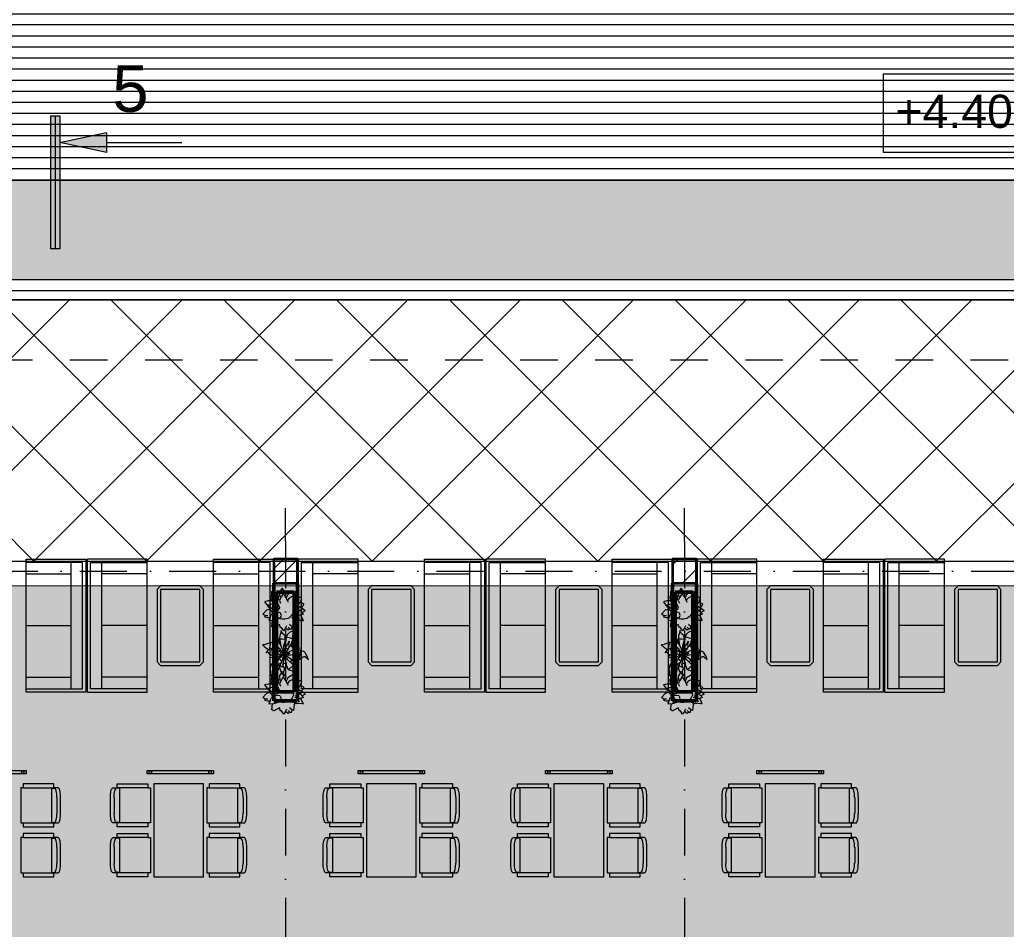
# Model space of a CAD drawing. Header units: millimetres. Extents: x -34838 to 729576, y -214038 to 121482.
# Drawn here: x 8000 to 22840, y 6611 to 20296 of the extents above; entities that cross this region are included whole.
import ezdxf
from ezdxf.enums import TextEntityAlignment as Align

# ---------------------------------------------------------------- set-up
doc = ezdxf.new("R2010")
doc.units = ezdxf.units.MM
doc.header["$MEASUREMENT"] = 0
doc.linetypes.add('Штриховая', pattern=[1128.888893, 564.444447, -564.444447])
doc.linetypes.add('Штрихпунктирная', pattern=[1340.555525, 705.555534, -352.777767, 0, -282.222223])
for name, color, linetype, lineweight in [('0_Ном._пера__1', 7, 'Continuous', 13), ('0_Ном._пера__150', 7, 'Continuous', 50), ('_ ГП _СПОРУДИ.3Д_Ном._пера__1', 7, 'Continuous', 13), ('А _ _ НЕ ДЛЯ ДРУКУ (ДОПОМІЖНІ).ADD_Ном._пера__1', 7, 'Continuous', 13), ('А _ _ НЕ ДЛЯ ДРУКУ (ДОПОМІЖНІ).ADD_Ном._пера__20', 7, 'Continuous', 13), ('А _ ОСІ КООРДИНАЦІЙНІ.3D_Ном._пера__105', 7, 'Continuous', 13), ('А _ ОСІ КООРДИНАЦІЙНІ.3D_Ном._пера__25', 7, 'Continuous', 0), ('АБ _ 1 _ КОЛОНИ _ КБ.3D_Ном._пера__28', 7, 'Continuous', 35), ('АП _ 0 _ МЕБЛІ .3D_Ном._пера__1', 7, 'Continuous', 13), ('АП _ 0 _ МЕБЛІ .3D_Ном._пера__19', 255, 'Continuous', 13), ('АП _ ТЕП _ ЗОНИ ПРИМІЩЕНЬ .3D_Ном._пера__122', 255, 'Continuous', 0), ('Паспорта Зон ARCHICAD_Ном._пера__5', 7, 'Continuous', 0)]:
    doc.layers.add(name, color=color, linetype=linetype, lineweight=lineweight)
for name, color, linetype, lineweight, true_color in [('0_Ном._пера__54', 7, 'Continuous', 15, 0x5f5f5f), ('_ ГП _СПОРУДИ.3Д_Ном._пера__253', 7, 'Continuous', 13, 0xdadada), ('__ ГП _СПОРУДИ.2Д_Ном._пера__114', 7, 'Continuous', 13, 0xb9b9b9), ('__ ГП _СПОРУДИ.2Д_Ном._пера__231', 7, 'Continuous', 13, 0xcfdbc1), ('__ ГП _СПОРУДИ.2Д_Ном._пера__255', 7, 'Continuous', 0, 0xaaaaaa), ('АП _ 0 _ ОБЛАДНАННЯ (НИЖНЄ).3D_Ном._пера__4', 7, 'Continuous', 15, 0x969696)]:
    doc.layers.add(name, color=color, linetype=linetype, lineweight=lineweight, true_color=true_color)
for name, color, linetype in [('_ ГП _СПОРУДИ.3Д', 7, 'Continuous'), ('__ ГП _СПОРУДИ.2Д', 7, 'Continuous'), ('А _ _ НЕ ДЛЯ ДРУКУ (ДОПОМІЖНІ).ADD', 7, 'Continuous'), ('А _ ОСІ КООРДИНАЦІЙНІ.3D', 7, 'Continuous'), ('АБ _ 1 _ КОЛОНИ _ КБ.3D', 7, 'Continuous'), ('АП _ 0 _ МЕБЛІ .3D', 7, 'Continuous'), ('АП _ 0 _ ОБЛАДНАННЯ (НИЖНЄ).3D', 7, 'Continuous'), ('АП _ ТЕП _ ЗОНИ ПРИМІЩЕНЬ .3D', 7, 'Continuous')]:
    doc.layers.add(name, color=color, linetype=linetype)
doc.styles.add('СГЕНЕРИР_СТИЛЬ_1', font='Arial.ttf')
pattern_1 = [(45, (0, 0), (-318.198, 318.198), []), (45, (-106.07, 106.07), (-318.198, 318.198), [])]

# ---------------------------------------------------------------- blocks, each defined once
blk = doc.blocks.new('3D-сетка_1_4', base_point=(41517, 17880))
at = {"layer": '__ ГП _СПОРУДИ.2Д_Ном._пера__231', "linetype": 'Continuous', "lineweight": 0, "true_color": 0x7c8373}
blk.add_hatch(color=8, dxfattribs=at).paths.add_polyline_path([(41517, 17880), (-4575, 17880), (-4575, 16380), (41517, 16380)])
at = {"layer": '__ ГП _СПОРУДИ.2Д_Ном._пера__255', "color": 253, "linetype": 'Continuous', "lineweight": 0, "true_color": 0xaaaaaa, "flags": 128}
blk.add_lwpolyline([(41517, 17880), (41517, 16380), (-4575, 16380), (-4575, 17880)], close=True, dxfattribs=at)
blk = doc.blocks.new('Відпочинкова зона_01_2_4', base_point=(37474, 8845))
at = {"layer": 'АП _ ТЕП _ ЗОНИ ПРИМІЩЕНЬ .3D', "linetype": 'Continuous', "lineweight": 0, "true_color": 0xffffff}
h = blk.add_hatch(dxfattribs=at)
h.set_pattern_fill('П___ЦЕГЛА_ЛОЖКОВАЯ_ПЕРЕВ_D7', style=0, pattern_type=2)
h.set_pattern_definition([(0, (0, 0), (0, 68), []), (90, (0, 0), (-204, 0), [68, -68]), (90, (102, 68), (-204, 0), [68, -68])])
h.paths.add_polyline_path([(348, -1992), (71820, -1992), (71820, 11778), (50303, 11778), (50300, 11778), (40181, 11774), (36400, 11778), (31802, 11774), (348, 11778)])
h.paths.add_polyline_path([(39319, 8818), (50570, 8818), (50570, 3578), (39319, 3578)], flags=0)
at = {"layer": 'Паспорта Зон ARCHICAD_Ном._пера__5', "color": 7, "lineweight": 0, "style": 'СГЕНЕРИР_СТИЛЬ_1'}
for tag, p in [('ROOM_NUMBER', (37474, 9145)), ('ROOM_AREA', (37474, 8549))]:
    blk.add_attdef(tag, text='', height=400, dxfattribs=at).set_placement(p, align=Align.MIDDLE_CENTER)
blk = doc.blocks.new('*X18')
at = {"layer": '__ ГП _СПОРУДИ.2Д_Ном._пера__114', "color": 9, "linetype": 'Continuous', "lineweight": 13, "true_color": 0xb9b9b9}
for p, q in [((8706, 20217), (7706, 20217)), ((8706, 20217), (7706, 20217)), ((9706, 20217), (8706, 20217)), ((9706, 20217), (8706, 20217)), ((10706, 20217), (9706, 20217)), ((10706, 20217), (9706, 20217)), ((11706, 20217), (10706, 20217)), ((11706, 20217), (10706, 20217)), ((12706, 20217), (11706, 20217)), ((12706, 20217), (11706, 20217)), ((13706, 20217), (12706, 20217)), ((13706, 20217), (12706, 20217)), ((14706, 20217), (13706, 20217)), ((14706, 20217), (13706, 20217)), ((15706, 20217), (14706, 20217)), ((15706, 20217), (14706, 20217)), ((16706, 20217), (15706, 20217)), ((16706, 20217), (15706, 20217)), ((17706, 20217), (16706, 20217)), ((17706, 20217), (16706, 20217)), ((18706, 20217), (17706, 20217)), ((18706, 20217), (17706, 20217)), ((19706, 20217), (18706, 20217)), ((19706, 20217), (18706, 20217)), ((20706, 20217), (19706, 20217)), ((20706, 20217), (19706, 20217)), ((21706, 20217), (20706, 20217)), ((21706, 20217), (20706, 20217)), ((22706, 20217), (21706, 20217)), ((22706, 20217), (21706, 20217)), ((23706, 20217), (22706, 20217)), ((23706, 20217), (22706, 20217)), ((8706, 20050), (7706, 20050)), ((9706, 20050), (8706, 20050)), ((10706, 20050), (9706, 20050)), ((11706, 20050), (10706, 20050)), ((12706, 20050), (11706, 20050)), ((13706, 20050), (12706, 20050)), ((14706, 20050), (13706, 20050)), ((15706, 20050), (14706, 20050)), ((16706, 20050), (15706, 20050)), ((17706, 20050), (16706, 20050)), ((18706, 20050), (17706, 20050)), ((19706, 20050), (18706, 20050)), ((20706, 20050), (19706, 20050)), ((21706, 20050), (20706, 20050)), ((22706, 20050), (21706, 20050)), ((23706, 20050), (22706, 20050)), ((8706, 19883), (7706, 19883)), ((9706, 19883), (8706, 19883)), ((10706, 19883), (9706, 19883)), ((11706, 19883), (10706, 19883)), ((12706, 19883), (11706, 19883)), ((13706, 19883), (12706, 19883)), ((14706, 19883), (13706, 19883)), ((15706, 19883), (14706, 19883)), ((16706, 19883), (15706, 19883)), ((17706, 19883), (16706, 19883)), ((18706, 19883), (17706, 19883)), ((19706, 19883), (18706, 19883)), ((20706, 19883), (19706, 19883)), ((21706, 19883), (20706, 19883)), ((22706, 19883), (21706, 19883)), ((23706, 19883), (22706, 19883)), ((8706, 19717), (7706, 19717)), ((9706, 19717), (8706, 19717)), ((10706, 19717), (9706, 19717)), ((11706, 19717), (10706, 19717)), ((12706, 19717), (11706, 19717)), ((13706, 19717), (12706, 19717)), ((14706, 19717), (13706, 19717)), ((15706, 19717), (14706, 19717)), ((16706, 19717), (15706, 19717)), ((17706, 19717), (16706, 19717)), ((18706, 19717), (17706, 19717)), ((19706, 19717), (18706, 19717)), ((20706, 19717), (19706, 19717)), ((21706, 19717), (20706, 19717)), ((22706, 19717), (21706, 19717)), ((23706, 19717), (22706, 19717)), ((8706, 19550), (7706, 19550)), ((9706, 19550), (8706, 19550)), ((10706, 19550), (9706, 19550)), ((11706, 19550), (10706, 19550)), ((12706, 19550), (11706, 19550)), ((13706, 19550), (12706, 19550)), ((14706, 19550), (13706, 19550)), ((15706, 19550), (14706, 19550)), ((16706, 19550), (15706, 19550)), ((17706, 19550), (16706, 19550)), ((18706, 19550), (17706, 19550)), ((19706, 19550), (18706, 19550)), ((20706, 19550), (19706, 19550)), ((21706, 19550), (20706, 19550)), ((22706, 19550), (21706, 19550)), ((23706, 19550), (22706, 19550)), ((8706, 19383), (7706, 19383)), ((8706, 19383), (7706, 19383)), ((9706, 19383), (8706, 19383)), ((9706, 19383), (8706, 19383)), ((10706, 19383), (9706, 19383)), ((10706, 19383), (9706, 19383)), ((11706, 19383), (10706, 19383)), ((11706, 19383), (10706, 19383)), ((12706, 19383), (11706, 19383)), ((12706, 19383), (11706, 19383)), ((13706, 19383), (12706, 19383)), ((13706, 19383), (12706, 19383)), ((14706, 19383), (13706, 19383)), ((14706, 19383), (13706, 19383)), ((15706, 19383), (14706, 19383)), ((15706, 19383), (14706, 19383)), ((16706, 19383), (15706, 19383)), ((16706, 19383), (15706, 19383)), ((17706, 19383), (16706, 19383)), ((17706, 19383), (16706, 19383)), ((18706, 19383), (17706, 19383)), ((18706, 19383), (17706, 19383)), ((19706, 19383), (18706, 19383)), ((19706, 19383), (18706, 19383)), ((20706, 19383), (19706, 19383)), ((20706, 19383), (19706, 19383)), ((21706, 19383), (20706, 19383)), ((21706, 19383), (20706, 19383)), ((22706, 19383), (21706, 19383)), ((22706, 19383), (21706, 19383)), ((23706, 19383), (22706, 19383)), ((23706, 19383), (22706, 19383)), ((8706, 19217), (7706, 19217)), ((9706, 19217), (8706, 19217)), ((10706, 19217), (9706, 19217)), ((11706, 19217), (10706, 19217)), ((12706, 19217), (11706, 19217)), ((13706, 19217), (12706, 19217)), ((14706, 19217), (13706, 19217)), ((15706, 19217), (14706, 19217)), ((16706, 19217), (15706, 19217)), ((17706, 19217), (16706, 19217)), ((18706, 19217), (17706, 19217)), ((19706, 19217), (18706, 19217)), ((20706, 19217), (19706, 19217)), ((21706, 19217), (20706, 19217)), ((22706, 19217), (21706, 19217)), ((23706, 19217), (22706, 19217)), ((8706, 19050), (7706, 19050)), ((9706, 19050), (8706, 19050)), ((10706, 19050), (9706, 19050)), ((11706, 19050), (10706, 19050)), ((12706, 19050), (11706, 19050)), ((13706, 19050), (12706, 19050)), ((14706, 19050), (13706, 19050)), ((15706, 19050), (14706, 19050)), ((16706, 19050), (15706, 19050)), ((17706, 19050), (16706, 19050)), ((18706, 19050), (17706, 19050)), ((19706, 19050), (18706, 19050)), ((20706, 19050), (19706, 19050)), ((21706, 19050), (20706, 19050)), ((22706, 19050), (21706, 19050)), ((23706, 19050), (22706, 19050)), ((8706, 18883), (7706, 18883)), ((9706, 18883), (8706, 18883)), ((10706, 18883), (9706, 18883)), ((11706, 18883), (10706, 18883)), ((12706, 18883), (11706, 18883)), ((13706, 18883), (12706, 18883)), ((14706, 18883), (13706, 18883)), ((15706, 18883), (14706, 18883)), ((16706, 18883), (15706, 18883)), ((17706, 18883), (16706, 18883)), ((18706, 18883), (17706, 18883)), ((19706, 18883), (18706, 18883)), ((20706, 18883), (19706, 18883)), ((21706, 18883), (20706, 18883)), ((22706, 18883), (21706, 18883)), ((23706, 18883), (22706, 18883)), ((8706, 18717), (7706, 18717)), ((9706, 18717), (8706, 18717)), ((10706, 18717), (9706, 18717)), ((11706, 18717), (10706, 18717)), ((12706, 18717), (11706, 18717)), ((13706, 18717), (12706, 18717)), ((14706, 18717), (13706, 18717)), ((15706, 18717), (14706, 18717)), ((16706, 18717), (15706, 18717)), ((17706, 18717), (16706, 18717)), ((18706, 18717), (17706, 18717)), ((19706, 18717), (18706, 18717)), ((20706, 18717), (19706, 18717)), ((21706, 18717), (20706, 18717)), ((22706, 18717), (21706, 18717)), ((23706, 18717), (22706, 18717)), ((8706, 18550), (7706, 18550)), ((8706, 18550), (7706, 18550)), ((9706, 18550), (8706, 18550)), ((9706, 18550), (8706, 18550)), ((10706, 18550), (9706, 18550)), ((10706, 18550), (9706, 18550)), ((11706, 18550), (10706, 18550)), ((11706, 18550), (10706, 18550)), ((12706, 18550), (11706, 18550)), ((12706, 18550), (11706, 18550)), ((13706, 18550), (12706, 18550)), ((13706, 18550), (12706, 18550)), ((14706, 18550), (13706, 18550)), ((14706, 18550), (13706, 18550)), ((15706, 18550), (14706, 18550)), ((15706, 18550), (14706, 18550)), ((16706, 18550), (15706, 18550)), ((16706, 18550), (15706, 18550)), ((17706, 18550), (16706, 18550)), ((17706, 18550), (16706, 18550)), ((18706, 18550), (17706, 18550)), ((18706, 18550), (17706, 18550)), ((19706, 18550), (18706, 18550)), ((19706, 18550), (18706, 18550)), ((20706, 18550), (19706, 18550)), ((20706, 18550), (19706, 18550)), ((21706, 18550), (20706, 18550)), ((21706, 18550), (20706, 18550)), ((22706, 18550), (21706, 18550)), ((22706, 18550), (21706, 18550)), ((23706, 18550), (22706, 18550)), ((23706, 18550), (22706, 18550)), ((8706, 18383), (7706, 18383)), ((9706, 18383), (8706, 18383)), ((10706, 18383), (9706, 18383)), ((11706, 18383), (10706, 18383)), ((12706, 18383), (11706, 18383)), ((13706, 18383), (12706, 18383)), ((14706, 18383), (13706, 18383)), ((15706, 18383), (14706, 18383)), ((16706, 18383), (15706, 18383)), ((17706, 18383), (16706, 18383)), ((18706, 18383), (17706, 18383)), ((19706, 18383), (18706, 18383)), ((20706, 18383), (19706, 18383)), ((21706, 18383), (20706, 18383)), ((22706, 18383), (21706, 18383)), ((23706, 18383), (22706, 18383)), ((8706, 18217), (7706, 18217)), ((9706, 18217), (8706, 18217)), ((10706, 18217), (9706, 18217)), ((11706, 18217), (10706, 18217)), ((12706, 18217), (11706, 18217)), ((13706, 18217), (12706, 18217)), ((14706, 18217), (13706, 18217)), ((15706, 18217), (14706, 18217)), ((16706, 18217), (15706, 18217)), ((17706, 18217), (16706, 18217)), ((18706, 18217), (17706, 18217)), ((19706, 18217), (18706, 18217)), ((20706, 18217), (19706, 18217)), ((21706, 18217), (20706, 18217)), ((22706, 18217), (21706, 18217)), ((23706, 18217), (22706, 18217)), ((8706, 18050), (7706, 18050)), ((9706, 18050), (8706, 18050)), ((10706, 18050), (9706, 18050)), ((11706, 18050), (10706, 18050)), ((12706, 18050), (11706, 18050)), ((13706, 18050), (12706, 18050)), ((14706, 18050), (13706, 18050)), ((15706, 18050), (14706, 18050)), ((16706, 18050), (15706, 18050)), ((17706, 18050), (16706, 18050)), ((18706, 18050), (17706, 18050)), ((19706, 18050), (18706, 18050)), ((20706, 18050), (19706, 18050)), ((21706, 18050), (20706, 18050)), ((22706, 18050), (21706, 18050)), ((23706, 18050), (22706, 18050)), ((8706, 17883), (7706, 17883)), ((9706, 17883), (8706, 17883)), ((10706, 17883), (9706, 17883)), ((11706, 17883), (10706, 17883)), ((12706, 17883), (11706, 17883)), ((13706, 17883), (12706, 17883)), ((14706, 17883), (13706, 17883)), ((15706, 17883), (14706, 17883)), ((16706, 17883), (15706, 17883)), ((17706, 17883), (16706, 17883)), ((18706, 17883), (17706, 17883)), ((19706, 17883), (18706, 17883)), ((20706, 17883), (19706, 17883)), ((21706, 17883), (20706, 17883)), ((22706, 17883), (21706, 17883)), ((23706, 17883), (22706, 17883)), ((8706, 16217), (7706, 16217)), ((9706, 16217), (8706, 16217)), ((10706, 16217), (9706, 16217)), ((11706, 16217), (10706, 16217)), ((12706, 16217), (11706, 16217)), ((13706, 16217), (12706, 16217)), ((14706, 16217), (13706, 16217)), ((15706, 16217), (14706, 16217)), ((16706, 16217), (15706, 16217)), ((17706, 16217), (16706, 16217)), ((18706, 16217), (17706, 16217)), ((19706, 16217), (18706, 16217)), ((20706, 16217), (19706, 16217)), ((21706, 16217), (20706, 16217)), ((22706, 16217), (21706, 16217)), ((23706, 16217), (22706, 16217))]:
    blk.add_line(p, q, dxfattribs=at)
blk = doc.blocks.new('3D-сетка_3_4', base_point=(-4875, 16080))
at = {"layer": '__ ГП _СПОРУДИ.2Д_Ном._пера__255', "color": 253, "linetype": 'Continuous', "lineweight": 0, "true_color": 0xaaaaaa, "flags": 128}
for points in [[(-4875, 16080), (-1125, 16080), (30405, 16080), (30405, 16080), (41817, 16080), (41817, 16130), (41817, 17880), (48177, 17880), (48177, 16080), (48447, 16080), (59597, 16080), (59597, 17830), (59597, 20380), (7885, 20380), (-4875, 20380)], [(-4575, 17880), (-2278, 17880), (222, 17880), (4222, 17880), (6722, 17880), (10722, 17880), (13222, 17880), (17222, 17880), (19722, 17880), (23722, 17880), (26222, 17880), (30222, 17880), (32722, 17880), (36722, 17880), (39222, 17880), (40076, 17880), (41517, 17880), (41517, 16380), (-4575, 16380)]]:
    blk.add_lwpolyline(points, close=True, dxfattribs=at)
at = {"layer": '__ ГП _СПОРУДИ.2Д', "color": 253, "lineweight": 0, "true_color": 0xaaaaaa}
blk.add_blockref('*X18', (0, 0), dxfattribs=at)
blk = doc.blocks.new('Перекрытие_2_4', base_point=(-3125, 12148))
at = {"layer": '_ ГП _СПОРУДИ.3Д_Ном._пера__253', "linetype": 'Continuous', "lineweight": 13, "true_color": 0xdadada}
h = blk.add_hatch(dxfattribs=at)
h.set_pattern_fill('Г___ТРОТУАРИ_М500_0004', color=254, style=0, pattern_type=2)
h.set_pattern_definition([(45, (-275, 12150), (-848.528, 848.528), []), (315, (-275, 12150), (848.528, 848.528), [])])
h.paths.add_polyline_path([(-3125, 12148), (-3125, 10008), (-2650, 9430), (-2650, 9150), (-75, 9150), (-75, 12150), (70932, 12150), (96193, 12150), (96203, 17088), (94983, 22022), (80176, 15996), (78930, 17528), (76339, 16080), (47497, 16080), (47497, 16180), (42497, 16180), (42497, 16080), (32905, 16080), (30405, 16080), (-1129, 16080), (-3125, 16080), (-3125, 12148)])
at = {"layer": '_ ГП _СПОРУДИ.3Д_Ном._пера__1', "color": 7, "linetype": 'Continuous', "lineweight": 13, "flags": 128}
blk.add_lwpolyline([(-3125, 12148), (-3125, 10008), (-2650, 9430), (-2650, 9150), (-75, 9150), (-75, 12150), (70932, 12150), (96193, 12150), (96203, 17088), (94983, 22022), (80176, 15996), (78930, 17528), (76339, 16080), (47497, 16080), (47497, 16180), (42497, 16180), (42497, 16080), (32905, 16080), (30405, 16080), (-1129, 16080), (-3125, 16080), (-3125, 12148)], close=True, dxfattribs=at)
blk = doc.blocks.new('Колонна_2_4', base_point=(12000, 12000))
at = {"layer": 'АБ _ 1 _ КОЛОНИ _ КБ.3D', "linetype": 'Continuous', "lineweight": 0, "true_color": 0x000000}
h = blk.add_hatch(dxfattribs=at)
h.set_pattern_fill('М___МЕТАЛ_СТАЛЬ_0004', color=18, style=0, pattern_type=2)
h.set_pattern_definition(pattern_1)
h.paths.add_polyline_path([(11820, 11820), (12180, 11820), (12180, 12180), (11820, 12180)])
at = {"layer": 'АБ _ 1 _ КОЛОНИ _ КБ.3D_Ном._пера__28', "color": 7, "linetype": 'Continuous', "lineweight": 35, "flags": 128}
blk.add_lwpolyline([(11820, 11820), (12180, 11820), (12180, 12180), (11820, 12180)], close=True, dxfattribs=at)
blk = doc.blocks.new('Колонна_3_4', base_point=(18000, 12000))
at = {"layer": 'АБ _ 1 _ КОЛОНИ _ КБ.3D', "linetype": 'Continuous', "lineweight": 0, "true_color": 0x000000}
h = blk.add_hatch(dxfattribs=at)
h.set_pattern_fill('М___МЕТАЛ_СТАЛЬ_0004', color=18, style=0, pattern_type=2)
h.set_pattern_definition(pattern_1)
h.paths.add_polyline_path([(17820, 11820), (18180, 11820), (18180, 12180), (17820, 12180)])
at = {"layer": 'АБ _ 1 _ КОЛОНИ _ КБ.3D_Ном._пера__28', "color": 7, "linetype": 'Continuous', "lineweight": 35, "flags": 128}
blk.add_lwpolyline([(17820, 11820), (18180, 11820), (18180, 12180), (17820, 12180)], close=True, dxfattribs=at)
blk = doc.blocks.new('Диван 22')
at = {"layer": 'АП _ 0 _ МЕБЛІ .3D_Ном._пера__1', "color": 7, "linetype": 'Continuous', "lineweight": 13}
for p, q in [((2000, 900), (0, 900)), ((0, 900), (0, 0)), ((2000, 0), (2000, 900)), ((50, 0), (50, 850)), ((50, 850), (1950, 850)), ((1950, 850), (1950, 0)), ((50, 680), (1950, 680)), ((222, 0), (222, 680)), ((1000, 0), (1000, 680)), ((1778, 0), (1778, 680)), ((0, 0), (2000, 0))]:
    blk.add_line(p, q, dxfattribs=at)
blk = doc.blocks.new('Стол Дизайнерский 03 22')
at = {"layer": 'АП _ 0 _ МЕБЛІ .3D_Ном._пера__1', "color": 7, "linetype": 'Continuous', "lineweight": 13}
for p, q in [((57, 700), (0, 646)), ((0, 646), (0, 54)), ((1143, 700), (57, 700)), ((1143, 646), (57, 646)), ((57, 646), (57, 54)), ((1200, 646), (1143, 700)), ((1143, 54), (1143, 646)), ((1200, 54), (1200, 646)), ((0, 54), (57, 0)), ((57, 54), (1143, 54)), ((57, 0), (1143, 0)), ((1143, 0), (1200, 54))]:
    blk.add_line(p, q, dxfattribs=at)
blk = doc.blocks.new('Модель Комнатного Растения 22')
at = {"layer": 'АП _ 0 _ ОБЛАДНАННЯ (НИЖНЄ).3D_Ном._пера__4', "color": 252, "linetype": 'Continuous', "lineweight": 15, "true_color": 0x969696}
for p, q in [((-37, 231), (23, 319)), ((23, 319), (68, 249)), ((-252, 105), (-271, 176)), ((-271, 176), (-183, 176)), ((-183, 176), (-183, 267)), ((-183, 267), (-146, 254)), ((-183, 177), (-171, 124)), ((-174, 203), (-119, 186)), ((-146, 254), (-144, 273)), ((-144, 273), (-62, 224)), ((-119, 186), (-83, 170)), ((-83, 170), (-57, 139)), ((-62, 224), (-40, 172)), ((-40, 172), (-50, 134)), ((-40, 172), (-25, 196)), ((-25, 196), (-37, 231)), ((-25, 196), (7, 240)), ((7, 240), (39, 183)), ((60, 196), (39, 183)), ((39, 183), (64, 135)), ((68, 249), (60, 196)), ((64, 135), (79, 161)), ((71, 193), (94, 228)), ((79, 161), (71, 193)), ((96, 179), (77, 157)), ((94, 228), (182, 267)), ((182, 199), (96, 179)), ((191, 174), (179, 129)), ((182, 267), (182, 199)), ((192, 201), (191, 174)), ((-323, -22), (-291, 5)), ((-302, 84), (-252, 105)), ((-302, 84), (-284, 42)), ((-291, 5), (-238, 37)), ((-284, 42), (-265, 21)), ((-279, 3), (-218, -35)), ((-252, 105), (-226, 83)), ((-226, 83), (-172, 90)), ((-226, 83), (-201, 48)), ((-171, 124), (-157, 93)), ((-57, 139), (-65, 107)), ((64, 135), (48, 95)), ((84, 78), (64, 24)), ((64, 24), (86, -13)), ((118, 92), (84, 78)), ((155, 86), (118, 92)), ((136, -15), (177, 14)), ((179, 129), (155, 86)), ((227, 68), (155, 86)), ((177, 14), (227, 68)), ((179, 129), (234, 126)), ((181, -25), (205, 3)), ((206, 24), (184, 21)), ((205, 3), (259, -14)), ((234, 45), (206, 24)), ((234, 126), (286, 115)), ((286, 115), (234, 45)), ((-323, -22), (-277, -50)), ((-300, -73), (-247, -19)), ((-300, -73), (-216, -100)), ((-296, -166), (-284, -145)), ((-284, -145), (-258, -87)), ((-238, -145), (-205, -82)), ((-218, -35), (-168, -52)), ((-205, -82), (-161, -76)), ((-161, -160), (-125, -121)), ((35, -92), (48, -58)), ((50, -127), (35, -92)), ((94, -150), (50, -127)), ((87, -38), (51, -46)), ((86, -13), (136, -15)), ((134, -39), (87, -38)), ((170, -62), (134, -39)), ((152, -17), (181, -25)), ((181, -25), (170, -62)), ((185, -79), (170, -62)), ((206, -127), (185, -79)), ((244, -122), (205, -124)), ((205, -124), (221, -170)), ((274, -92), (240, -94)), ((288, -112), (244, -122)), ((259, -14), (315, -74)), ((315, -74), (274, -92)), ((274, -92), (288, -112)), ((-277, -166), (-296, -166)), ((-277, -166), (-187, -170)), ((-187, -170), (-161, -160)), ((-161, -160), (-158, -178)), ((-158, -178), (-149, -270)), ((-149, -270), (-124, -257)), ((-124, -257), (-89, -229)), ((-124, -257), (-111, -304)), ((-111, -304), (-93, -293)), ((-93, -293), (-71, -268)), ((-93, -293), (-68, -313)), ((-68, -313), (-30, -283)), ((-30, -283), (-50, -244)), ((-30, -283), (0, -323)), ((0, -323), (38, -268)), ((38, -268), (48, -277)), ((48, -277), (65, -228)), ((65, -228), (155, -280)), ((150, -162), (94, -150)), ((221, -170), (150, -162)), ((155, -280), (160, -262)), ((160, -262), (179, -261)), ((179, -261), (168, -164))]:
    blk.add_line(p, q, dxfattribs=at)
blk.add_arc((0, 0), 150, 186.1323, 29.8574, dxfattribs=at)
blk = doc.blocks.new('Модель Комнатного Растения 22_2')
at = {"layer": 'АП _ 0 _ ОБЛАДНАННЯ (НИЖНЄ).3D_Ном._пера__4', "color": 252, "linetype": 'Continuous', "lineweight": 15, "true_color": 0x969696}
for p, q in [((-182, 353), (-138, 349)), ((-182, 353), (-147, 326)), ((-182, 353), (-138, 349)), ((-182, 353), (-147, 326)), ((-147, 326), (-128, 291)), ((-147, 326), (-128, 291)), ((-138, 349), (-87, 334)), ((-138, 349), (-87, 334)), ((-87, 334), (-52, 301)), ((-87, 334), (-52, 301)), ((-52, 301), (-34, 268)), ((-52, 301), (-34, 268)), ((-4, 294), (19, 309)), ((-4, 294), (19, 309)), ((19, 309), (37, 339)), ((19, 309), (37, 339)), ((37, 339), (41, 361)), ((37, 339), (41, 361)), ((41, 361), (64, 279)), ((41, 361), (64, 279)), ((-198, 174), (-183, 155)), ((-198, 174), (-182, 107)), ((-198, 174), (-183, 155)), ((-198, 174), (-182, 107)), ((-183, 155), (-158, 154)), ((-183, 155), (-158, 154)), ((-158, 154), (-132, 156)), ((-158, 154), (-132, 156)), ((-132, 156), (-109, 142)), ((-132, 156), (-109, 142)), ((-128, 291), (-128, 235)), ((-128, 291), (-128, 235)), ((-128, 235), (-34, 268)), ((-128, 235), (-34, 268)), ((-128, 235), (-120, 186)), ((-128, 235), (-120, 186)), ((-120, 186), (-100, 134)), ((-120, 186), (-100, 134)), ((-79, 124), (-75, 165)), ((-79, 124), (-75, 165)), ((-78, 202), (-75, 165)), ((-78, 202), (-49, 148)), ((-78, 202), (-75, 165)), ((-78, 202), (-49, 148)), ((-34, 268), (-21, 170)), ((-34, 268), (-21, 170)), ((-21, 170), (-17, 110)), ((-21, 170), (-17, 110)), ((-20, 224), (57, 233)), ((-20, 224), (57, 233)), ((-20, 224), (0, 148)), ((-20, 224), (0, 148)), ((-19, 227), (-18, 266)), ((-19, 227), (-18, 266)), ((-19, 227), (62, 234)), ((-19, 227), (62, 234)), ((-18, 266), (-4, 294)), ((-18, 266), (-4, 294)), ((20, 85), (75, 190)), ((20, 85), (75, 190)), ((44, 133), (62, 234)), ((44, 133), (62, 234)), ((52, 177), (63, 197)), ((52, 177), (63, 197)), ((62, 234), (66, 246)), ((62, 234), (66, 246)), ((63, 197), (95, 240)), ((63, 197), (95, 240)), ((64, 279), (66, 246)), ((64, 279), (66, 246)), ((75, 190), (121, 129)), ((75, 190), (121, 129)), ((76, 188), (99, 198)), ((76, 188), (99, 198)), ((95, 240), (115, 257)), ((95, 240), (115, 257)), ((98, 199), (115, 257)), ((98, 199), (115, 257)), ((99, 198), (117, 199)), ((99, 198), (117, 199)), ((117, 199), (140, 197)), ((117, 199), (140, 197)), ((139, 146), (152, 174)), ((139, 146), (152, 174)), ((140, 197), (159, 206)), ((140, 197), (159, 206)), ((148, 165), (193, 182)), ((148, 165), (193, 182)), ((152, 174), (159, 206)), ((152, 174), (159, 206)), ((193, 182), (204, 183)), ((193, 182), (204, 183)), ((204, 183), (222, 78)), ((204, 183), (258, 162)), ((204, 183), (222, 78)), ((204, 183), (258, 162)), ((258, 162), (294, 147)), ((258, 162), (294, 147)), ((-345, -21), (-312, 33)), ((-345, -21), (-312, 33)), ((-312, 33), (-247, 65)), ((-312, 33), (-247, 65)), ((-247, 65), (-230, -64)), ((-247, 65), (-156, 58)), ((-247, 65), (-230, -64)), ((-247, 65), (-156, 58)), ((-237, 94), (-212, 98)), ((-237, 94), (-212, 98)), ((-237, 94), (-196, 79)), ((-237, 94), (-196, 79)), ((-212, 98), (-183, 110)), ((-212, 98), (-183, 110)), ((-196, 79), (-167, 60)), ((-196, 79), (-167, 60)), ((-182, 107), (-154, 73)), ((-182, 107), (-154, 73)), ((-156, 58), (-137, 54)), ((-156, 58), (-137, 54)), ((-154, 73), (-109, 142)), ((-154, 73), (-109, 142)), ((-154, 73), (-119, 63)), ((-154, 73), (-119, 63)), ((-140, 42), (-132, 66)), ((-140, 42), (-132, 66)), ((-119, 63), (-59, 31)), ((-119, 63), (-59, 31)), ((-109, 142), (-73, 108)), ((-109, 142), (-73, 108)), ((-88, 16), (-48, 34)), ((-88, 16), (-48, 34)), ((-88, 16), (-72, 6)), ((-88, 16), (-72, 6)), ((-79, 124), (-62, 82)), ((-79, 124), (-62, 82)), ((-72, 6), (-49, 7)), ((-72, 6), (-49, 7)), ((-64, 83), (-16, 107)), ((-64, 83), (-16, 107)), ((-64, 83), (-62, 82)), ((-64, 83), (-62, 82)), ((-62, 82), (-16, 107)), ((-62, 82), (-16, 107)), ((-62, 82), (-27, 42)), ((-62, 82), (-27, 42)), ((-49, 148), (-16, 107)), ((-49, 148), (-16, 107)), ((-49, 7), (-48, 34)), ((-49, 7), (-48, 34)), ((-49, 7), (-1, -2)), ((-49, 7), (-1, -2)), ((-48, 34), (-6, 2)), ((-48, 34), (-6, 2)), ((-27, 42), (-8, 12)), ((-27, 42), (-8, 12)), ((-19, 146), (-9, 148)), ((-19, 146), (-9, 148)), ((-17, 136), (-8, 138)), ((-17, 136), (-8, 138)), ((-16, 107), (0, 5)), ((-16, 107), (0, 5)), ((-9, 148), (-1, 148)), ((-9, 148), (-1, 148)), ((-8, 138), (-2, 138)), ((-8, 138), (-2, 138)), ((-6, 12), (1, -2)), ((-6, 12), (1, -2)), ((-5, 1), (1, -2)), ((-5, 1), (1, -2)), ((-2, 23), (0, 148)), ((-2, 23), (0, 148)), ((0, 4), (20, 85)), ((0, 4), (20, 85)), ((0, 3), (17, 17)), ((0, 3), (17, 17)), ((0, 0), (8, 2)), ((0, 0), (8, 2)), ((7, 9), (59, 79)), ((7, 9), (59, 79)), ((8, 8), (43, 42)), ((8, 8), (43, 42)), ((43, 42), (56, -12)), ((43, 42), (71, 42)), ((43, 42), (56, -12)), ((43, 42), (71, 42)), ((47, 43), (64, 57)), ((47, 43), (64, 57)), ((48, 148), (51, 146)), ((48, 148), (51, 146)), ((59, 79), (121, 129)), ((59, 79), (121, 129)), ((64, 57), (118, 83)), ((64, 57), (118, 83)), ((65, -3), (82, 4)), ((65, -3), (82, 4)), ((71, 42), (104, 33)), ((71, 42), (104, 33)), ((82, 4), (123, 18)), ((82, 4), (123, 18)), ((104, 33), (123, 18)), ((104, 33), (123, 18)), ((110, 13), (137, 8)), ((110, 13), (137, 8)), ((118, 83), (181, 93)), ((118, 83), (181, 93)), ((121, 129), (139, 146)), ((121, 129), (139, 146)), ((130, -71), (137, 6)), ((130, -71), (137, 6)), ((137, 8), (167, -10)), ((137, 8), (167, -10)), ((167, -10), (181, 93)), ((167, -10), (181, 93)), ((181, 93), (243, 66)), ((181, 93), (243, 66)), ((188, -8), (211, 0)), ((188, -8), (211, 0)), ((211, 0), (229, 21)), ((211, 0), (229, 21)), ((229, 21), (247, 33)), ((229, 21), (247, 33)), ((233, 71), (276, 102)), ((233, 71), (276, 102)), ((243, 66), (271, 27)), ((243, 66), (271, 27)), ((247, 33), (271, 27)), ((247, 33), (271, 27)), ((276, 102), (324, 145)), ((276, 102), (324, 145)), ((294, 147), (324, 145)), ((294, 147), (324, 145)), ((-368, -78), (-345, -21)), ((-368, -78), (-345, -21)), ((-368, -78), (-317, -37)), ((-368, -78), (-317, -37)), ((-317, -37), (-297, -35)), ((-317, -37), (-297, -35)), ((-297, -35), (-277, -43)), ((-297, -35), (-277, -43)), ((-277, -43), (-257, -61)), ((-277, -43), (-257, -61)), ((-257, -61), (-234, -69)), ((-257, -61), (-234, -69)), ((-246, -75), (-213, -57)), ((-246, -75), (-213, -57)), ((-246, -75), (-158, -93)), ((-246, -75), (-158, -93)), ((-213, -57), (-160, -2)), ((-213, -57), (-160, -2)), ((-168, -160), (-164, -137)), ((-168, -160), (-164, -137)), ((-168, -160), (-127, -146)), ((-168, -160), (-127, -146)), ((-164, -137), (-153, -110)), ((-164, -137), (-153, -110)), ((-160, -2), (-158, -93)), ((-160, -2), (-73, -15)), ((-160, -2), (-158, -93)), ((-160, -2), (-73, -15)), ((-158, -93), (-118, -82)), ((-158, -93), (-118, -82)), ((-153, -110), (-129, -86)), ((-153, -110), (-129, -86)), ((-141, -160), (-58, -82)), ((-141, -160), (-58, -82)), ((-118, -82), (-9, -4)), ((-118, -82), (-9, -4)), ((-114, -82), (-98, -117)), ((-114, -82), (-98, -117)), ((-73, -15), (-9, -4)), ((-73, -15), (-9, -4)), ((-72, -14), (-71, -14)), ((-72, -14), (-71, -14)), ((-65, -13), (-63, -12)), ((-65, -13), (-63, -12)), ((-59, -11), (-54, -10)), ((-59, -11), (-54, -10)), ((-58, -82), (-5, -2)), ((-58, -82), (-5, -2)), ((-52, -10), (-20, -3)), ((-52, -10), (-20, -3)), ((-45, -172), (-35, -132)), ((-45, -172), (-35, -132)), ((-38, -144), (-34, -146)), ((-38, -144), (-34, -146)), ((-35, -126), (-1, -2)), ((-35, -126), (-1, -2)), ((-35, -126), (-31, -192)), ((-35, -126), (17, -144)), ((-35, -126), (-31, -192)), ((-35, -126), (17, -144)), ((-4, -1), (-2, -1)), ((-4, -1), (-2, -1)), ((-3, -1), (-1, -2)), ((-3, -1), (-1, -2)), ((-1, -2), (2, -64)), ((-1, -2), (2, -64)), ((2, -64), (17, -144)), ((2, -64), (17, -144)), ((4, -2), (28, -1)), ((4, -2), (28, -1)), ((4, -9), (18, -49)), ((4, -9), (18, -49)), ((6, -6), (70, -59)), ((6, -6), (70, -59)), ((7, -178), (17, -144)), ((7, -178), (17, -144)), ((10, -3), (84, -34)), ((10, -3), (84, -34)), ((18, -49), (31, -104)), ((18, -49), (31, -104)), ((28, -1), (56, -12)), ((28, -1), (56, -12)), ((31, -104), (70, -59)), ((31, -104), (70, -59)), ((31, -104), (48, -130)), ((31, -104), (48, -130)), ((48, -130), (73, -147)), ((48, -130), (73, -147)), ((51, -133), (61, -170)), ((51, -133), (61, -170)), ((56, -12), (65, -3)), ((56, -12), (65, -3)), ((57, -152), (68, -144)), ((57, -152), (68, -144)), ((70, -59), (97, -110)), ((70, -59), (97, -110)), ((73, -147), (97, -158)), ((73, -147), (97, -158)), ((84, -34), (175, -128)), ((84, -34), (175, -128)), ((97, -110), (97, -158)), ((97, -110), (97, -158)), ((109, -58), (130, -71)), ((109, -58), (130, -71)), ((110, -62), (111, -59)), ((110, -62), (111, -59)), ((110, -228), (175, -128)), ((110, -228), (175, -128)), ((130, -71), (149, -55)), ((130, -71), (149, -55)), ((149, -55), (178, -47)), ((149, -55), (178, -47)), ((167, -10), (188, -8)), ((167, -10), (188, -8)), ((175, -128), (191, -152)), ((175, -128), (191, -152)), ((178, -47), (219, -52)), ((178, -47), (219, -52)), ((198, -4), (208, -14)), ((198, -4), (208, -14)), ((208, -14), (219, -52)), ((208, -14), (219, -52)), ((-165, -282), (-159, -246)), ((-165, -282), (-159, -246)), ((-165, -282), (-130, -250)), ((-165, -282), (-130, -250)), ((-159, -246), (-157, -201)), ((-159, -246), (-157, -201)), ((-157, -201), (-141, -160)), ((-157, -201), (-141, -160)), ((-141, -160), (-70, -230)), ((-141, -160), (-70, -230)), ((-130, -250), (-100, -241)), ((-130, -250), (-100, -241)), ((-100, -241), (-70, -230)), ((-100, -241), (-70, -230)), ((-70, -230), (-45, -172)), ((-70, -230), (-45, -172)), ((-31, -192), (-17, -218)), ((-31, -192), (-17, -218)), ((-17, -218), (7, -178)), ((-17, -218), (7, -178)), ((-13, -213), (3, -235)), ((-13, -213), (3, -235)), ((-7, -202), (61, -170)), ((-7, -202), (61, -170)), ((-4, -323), (38, -270)), ((-4, -323), (38, -270)), ((-4, -323), (8, -276)), ((-4, -323), (8, -276)), ((3, -235), (8, -276)), ((3, -235), (8, -276)), ((38, -270), (58, -220)), ((38, -270), (58, -220)), ((58, -220), (61, -170)), ((58, -220), (61, -170)), ((61, -191), (84, -208)), ((61, -191), (84, -208)), ((83, -153), (110, -228)), ((83, -153), (110, -228)), ((84, -208), (91, -238)), ((84, -208), (91, -238)), ((90, -263), (105, -216)), ((90, -263), (105, -216)), ((90, -263), (91, -238)), ((90, -263), (91, -238)), ((110, -228), (132, -237)), ((110, -228), (132, -237)), ((132, -237), (142, -262)), ((132, -237), (142, -262)), ((142, -262), (158, -293)), ((142, -262), (158, -293)), ((158, -293), (219, -330)), ((158, -293), (219, -330)), ((191, -152), (206, -198)), ((191, -152), (206, -198)), ((200, -257), (206, -198)), ((200, -257), (206, -198)), ((200, -257), (205, -306)), ((200, -257), (205, -306)), ((205, -306), (219, -330)), ((205, -306), (219, -330))]:
    blk.add_line(p, q, dxfattribs=at)
blk = doc.blocks.new('Модульная Офисная Перегородка 22')
at = {"layer": 'АП _ 0 _ ОБЛАДНАННЯ (НИЖНЄ).3D_Ном._пера__4', "color": 252, "linetype": 'Continuous', "lineweight": 15, "true_color": 0x969696}
for p, q in [((1000, 50), (0, 50)), ((0, 50), (0, 0)), ((0, 0), (1000, 0)), ((1000, 0), (1000, 50))]:
    blk.add_line(p, q, dxfattribs=at)
for centre, start, end in [((50, 25), 0, 180), ((50, 25), 180, 0), ((950, 25), 0, 180), ((950, 25), 180, 0)]:
    blk.add_arc(centre, 20, start, end, dxfattribs=at)
blk = doc.blocks.new('Стол Обеденный 01 22')
at = {"layer": 'АП _ 0 _ МЕБЛІ .3D_Ном._пера__1', "color": 7, "linetype": 'Continuous', "lineweight": 13}
for p, q in [((1400, 750), (0, 750)), ((0, 750), (0, 0)), ((1400, 0), (1400, 750)), ((0, 0), (1400, 0))]:
    blk.add_line(p, q, dxfattribs=at)
at = {"layer": 'АП _ 0 _ МЕБЛІ .3D_Ном._пера__19', "color": 255, "linetype": 'Continuous', "lineweight": 13}
for p, q in [((1400, 750), (0, 750)), ((0, 750), (0, 0)), ((1400, 0), (1400, 750)), ((0, 0), (1400, 0))]:
    blk.add_line(p, q, dxfattribs=at)
blk = doc.blocks.new('Кресло 01 22_2')
at = {"layer": 'АП _ 0 _ МЕБЛІ .3D_Ном._пера__1', "color": 7, "linetype": 'Continuous', "lineweight": 13}
for p, q in [((135, 595), (115, 592)), ((157, 598), (135, 595)), ((180, 599), (157, 598)), ((205, 600), (180, 599)), ((445, 600), (205, 600)), ((470, 599), (445, 600)), ((493, 598), (470, 599)), ((515, 595), (493, 598)), ((535, 592), (515, 595)), ((60, 498), (0, 498)), ((0, 498), (0, 36)), ((63, 567), (60, 561)), ((60, 561), (60, 559)), ((60, 559), (60, 559)), ((60, 559), (60, 498)), ((60, 36), (60, 498)), ((60, 462), (590, 462)), ((64, 569), (63, 568)), ((63, 568), (63, 567)), ((71, 576), (64, 570)), ((64, 570), (64, 569)), ((67, 462), (67, 510)), ((72, 576), (71, 576)), ((82, 582), (72, 576)), ((83, 582), (82, 582)), ((97, 587), (83, 582)), ((114, 592), (97, 587)), ((115, 592), (114, 592)), ((205, 545), (445, 545)), ((536, 592), (535, 592)), ((553, 587), (536, 592)), ((567, 582), (553, 587)), ((568, 582), (567, 582)), ((578, 576), (568, 582)), ((579, 576), (578, 576)), ((586, 570), (579, 576)), ((583, 462), (583, 510)), ((586, 569), (586, 570)), ((587, 568), (586, 569)), ((587, 567), (587, 568)), ((590, 561), (587, 567)), ((590, 559), (590, 561)), ((590, 498), (590, 559)), ((590, 559), (590, 559)), ((650, 498), (590, 498)), ((590, 36), (590, 498)), ((650, 36), (650, 498)), ((0, 36), (60, 36)), ((60, 36), (60, 0)), ((60, 0), (590, 0)), ((590, 0), (590, 36)), ((590, 36), (650, 36))]:
    blk.add_line(p, q, dxfattribs=at)
for centre, start_param, end_param in [((205, 510), 1.570796, 3.141593), ((445, 510), 0, 1.570796)]:
    blk.add_ellipse(centre, major_axis=(137, 0), ratio=0.252258, start_param=start_param, end_param=end_param, dxfattribs=at)
blk = doc.blocks.new('Плоскость Сечения_2_4', base_point=(8536, -8097))
at = {"layer": 'А _ _ НЕ ДЛЯ ДРУКУ (ДОПОМІЖНІ).ADD', "linetype": 'Continuous', "lineweight": 0, "true_color": 0x000000}
for points in [[(8606, 18850), (8466, 18850), (8466, 16850), (8606, 16850)], [(9306, 18600), (8606, 18450), (9306, 18300)]]:
    blk.add_hatch(color=18, dxfattribs=at).paths.add_polyline_path(points)
at = {"layer": 'А _ _ НЕ ДЛЯ ДРУКУ (ДОПОМІЖНІ).ADD_Ном._пера__1', "color": 7, "linetype": 'Continuous', "lineweight": 13}
for p, q in [((8466, 16850), (8466, 18850)), ((8466, 18850), (8606, 18850)), ((8606, 18850), (8606, 16850)), ((8606, 18450), (9306, 18600)), ((9306, 18600), (9306, 18300)), ((9306, 18300), (8606, 18450)), ((9306, 18450), (10437, 18450)), ((8606, 16850), (8466, 16850))]:
    blk.add_line(p, q, dxfattribs=at)
at = {"layer": 'А _ _ НЕ ДЛЯ ДРУКУ (ДОПОМІЖНІ).ADD_Ном._пера__20', "color": 7, "linetype": 'Continuous', "lineweight": 13}
blk.add_line((8536, 16850), (8536, 18850), dxfattribs=at)
at = {"layer": 'А _ _ НЕ ДЛЯ ДРУКУ (ДОПОМІЖНІ).ADD_Ном._пера__1', "color": 7, "lineweight": 13, "insert": (9937, 19255), "char_height": 700, "attachment_point": 6, "style": 'СГЕНЕРИР_СТИЛЬ_1'}
blk.add_mtext('\\A1;{\\pqr;\\fArial|b0|i0|c204|p34;5}', dxfattribs=at)
blk = doc.blocks.new('Стандартный Маркер Сетки')
at = {"layer": 'А _ ОСІ КООРДИНАЦІЙНІ.3D_Ном._пера__105', "color": 7, "linetype": 'Штрихпунктирная', "lineweight": 13}
for q in [(0, 0), (18399, 0)]:
    blk.add_line((500, 0), q, dxfattribs=at)
at = {"layer": 'А _ ОСІ КООРДИНАЦІЙНІ.3D_Ном._пера__25', "color": 7, "lineweight": 0, "style": 'СГЕНЕРИР_СТИЛЬ_1'}
blk.add_attdef('AC_MarkerText_1', text='', height=700, rotation=90, dxfattribs=at).set_placement((19899, 40), align=Align.MIDDLE_CENTER)
blk = doc.blocks.new('Стандартный Маркер Сетки_2')
at = {"layer": 'А _ ОСІ КООРДИНАЦІЙНІ.3D_Ном._пера__105', "color": 7, "linetype": 'Штрихпунктирная', "lineweight": 13}
blk.add_line((500, 0), (99754.182117, 0), dxfattribs=at)
at = {"layer": 'А _ ОСІ КООРДИНАЦІЙНІ.3D_Ном._пера__25', "color": 7, "lineweight": 0, "style": 'СГЕНЕРИР_СТИЛЬ_1'}
blk.add_attdef('AC_MarkerText_1', text='', height=700, dxfattribs=at).set_placement((-1000, 40.005), align=Align.MIDDLE_CENTER)

msp = doc.modelspace()

# ---------------------------------------------------------------- linework, layer by layer
at = {"layer": '0_Ном._пера__1', "color": 7, "linetype": 'Continuous', "lineweight": 13, "flags": 128}
msp.add_lwpolyline([(20994.4, 19482.7), (23506.4, 19482.7), (23506.4, 18297), (20994.4, 18297)], close=True, dxfattribs=at)
at = {"layer": '0_Ном._пера__150', "color": 7, "linetype": 'Continuous', "lineweight": 50}
for p, q in [((11820, 10050), (11820, 11820)), ((12180, 11820), (12180, 10050)), ((17820, 10050), (17820, 11820)), ((18180, 11820), (18180, 10050)), ((11861.1, 11685), (12127.6, 11685)), ((11861.1, 10185), (11861.1, 11685)), ((12127.6, 11685), (12127.6, 10185)), ((17861.1, 11685), (18127.6, 11685)), ((17861.1, 10185), (17861.1, 11685)), ((18127.6, 11685), (18127.6, 10185)), ((11861.1, 10185), (12127.6, 10185)), ((17861.1, 10185), (18127.6, 10185)), ((11820, 10050), (12180, 10050)), ((17820, 10050), (18180, 10050))]:
    msp.add_line(p, q, dxfattribs=at)
at = {"layer": '0_Ном._пера__54', "color": 251, "linetype": 'Штриховая', "lineweight": 15, "true_color": 0x5f5f5f}
msp.add_line((-275, 15180), (96250, 15180), dxfattribs=at)
at = {"layer": 'АП _ ТЕП _ ЗОНИ ПРИМІЩЕНЬ .3D_Ном._пера__122', "color": 255, "linetype": 'Continuous', "lineweight": 0, "flags": 128}
msp.add_lwpolyline([(347.6, -1992.4), (71820, -1992.4), (71820, 11777.6), (50302.6, 11777.6), (50300.4, 11778.4), (40181, 11773.5), (36400, 11778.4), (31801.7, 11774.3), (347.6, 11778.4)], close=True, dxfattribs=at)

# ---------------------------------------------------------------- block references
at = {"layer": '_ ГП _СПОРУДИ.3Д', "color": 7, "linetype": 'Continuous', "lineweight": 13}
msp.add_blockref('Перекрытие_2_4', (-3125, 12148.1), dxfattribs=at)
at = {"layer": '__ ГП _СПОРУДИ.2Д', "color": 253, "lineweight": 0, "true_color": 0xaaaaaa}
for name, p in [('3D-сетка_3_4', (-4875, 16080.1)), ('3D-сетка_1_4', (41517.4, 17880))]:
    msp.add_blockref(name, p, dxfattribs=at)
at = {"layer": 'А _ _ НЕ ДЛЯ ДРУКУ (ДОПОМІЖНІ).ADD', "color": 7, "lineweight": 13}
msp.add_blockref('Плоскость Сечения_2_4', (8535.6, -8096.7), dxfattribs=at)
at = {"layer": 'А _ ОСІ КООРДИНАЦІЙНІ.3D', "color": 7, "linetype": 'Continuous', "lineweight": 60, "zscale": 1000}
msp.add_blockref('Стандартный Маркер Сетки_2', (-5000, 12000), dxfattribs=at)
at = {"layer": 'А _ ОСІ КООРДИНАЦІЙНІ.3D', "color": 7, "linetype": 'Continuous', "lineweight": 60, "zscale": 1000, "rotation": 270}
for p in [(12000, 12947.1), (18000, 12947.1)]:
    msp.add_blockref('Стандартный Маркер Сетки', p, dxfattribs=at)
at = {"layer": 'АБ _ 1 _ КОЛОНИ _ КБ.3D', "color": 7, "lineweight": 35}
for name, p in [('Колонна_2_4', (12000, 12000)), ('Колонна_3_4', (18000, 12000))]:
    msp.add_blockref(name, p, dxfattribs=at)
at = {"layer": 'АП _ 0 _ МЕБЛІ .3D', "color": 7, "linetype": 'Continuous', "lineweight": 60, "xscale": -1, "zscale": 1000, "rotation": 269.9999999999811}
for p in [(8095, 10180), (10915, 10180), (14090, 10180), (16910, 10180), (20090, 10180)]:
    msp.add_blockref('Диван 22', p, dxfattribs=at)
at = {"layer": 'АП _ 0 _ МЕБЛІ .3D', "color": 7, "linetype": 'Continuous', "lineweight": 60, "zscale": 1000}
for name, p, rotation in [('Диван 22', (9915, 10180), 89.9999999999766), ('Диван 22', (13090, 10180), 89.9999999999766), ('Диван 22', (15910, 10180), 89.9999999999766), ('Диван 22', (19090, 10180), 89.9999999999766), ('Диван 22', (21910, 10180), 89.9999999999766), ('Стол Дизайнерский 03 22', (10764.9, 10580), 89.99999999997792), ('Стол Дизайнерский 03 22', (13939.9, 10580), 89.99999999997792), ('Стол Дизайнерский 03 22', (16759.9, 10580), 89.99999999997792), ('Стол Дизайнерский 03 22', (19939.9, 10580), 89.99999999997792), ('Стол Дизайнерский 03 22', (22759.9, 10580), 89.99999999997792)]:
    msp.add_blockref(name, p, dxfattribs=dict(at, rotation=rotation))
at = {"layer": 'АП _ 0 _ МЕБЛІ .3D', "color": 7, "linetype": 'Continuous', "lineweight": 13, "zscale": 1000, "rotation": 270}
for name, p in [('Кресло 01 22_2', (8014.9, 8800)), ('Стол Обеденный 01 22', (10014.9, 8800)), ('Кресло 01 22_2', (10814.9, 8800)), ('Стол Обеденный 01 22', (13214.9, 8800)), ('Кресло 01 22_2', (14014.9, 8800)), ('Стол Обеденный 01 22', (16034.9, 8800)), ('Кресло 01 22_2', (16834.9, 8800)), ('Стол Обеденный 01 22', (19214.9, 8800)), ('Кресло 01 22_2', (20014.9, 8800)), ('Кресло 01 22_2', (8014.9, 8050)), ('Кресло 01 22_2', (10814.9, 8050)), ('Кресло 01 22_2', (14014.9, 8050)), ('Кресло 01 22_2', (16834.9, 8050)), ('Кресло 01 22_2', (20014.9, 8050))]:
    msp.add_blockref(name, p, dxfattribs=at)
at = {"layer": 'АП _ 0 _ МЕБЛІ .3D', "color": 7, "linetype": 'Continuous', "lineweight": 13, "xscale": -1, "zscale": 1000, "rotation": 90}
for p in [(9964.9, 8800), (13164.9, 8800), (15984.9, 8800), (19164.9, 8800), (9964.9, 8050), (13164.9, 8050), (15984.9, 8050), (19164.9, 8050)]:
    msp.add_blockref('Кресло 01 22_2', p, dxfattribs=at)
at = {"layer": 'АП _ 0 _ ОБЛАДНАННЯ (НИЖНЄ).3D', "color": 7, "linetype": 'Continuous', "lineweight": 13, "xscale": -1, "zscale": 1000}
for name, p in [('Модель Комнатного Растения 22', (11970.3, 11424.6)), ('Модель Комнатного Растения 22', (17970.3, 11424.6)), ('Модель Комнатного Растения 22_2', (11974.8, 10744.7)), ('Модель Комнатного Растения 22_2', (17974.8, 10744.7)), ('Модель Комнатного Растения 22', (11970.3, 10171.7)), ('Модель Комнатного Растения 22', (17970.3, 10171.7)), ('Модульная Офисная Перегородка 22', (8094.9, 8950)), ('Модульная Офисная Перегородка 22', (10914.9, 8950)), ('Модульная Офисная Перегородка 22', (14089.9, 8950)), ('Модульная Офисная Перегородка 22', (16909.9, 8950)), ('Модульная Офисная Перегородка 22', (20089.9, 8950))]:
    msp.add_blockref(name, p, dxfattribs=at)
at = {"layer": 'АП _ ТЕП _ ЗОНИ ПРИМІЩЕНЬ .3D', "color": 7, "linetype": 'Continuous', "lineweight": 0}
msp.add_blockref('Відпочинкова зона_01_2_4', (37474.3, 8845.2), dxfattribs=at)

# ---------------------------------------------------------------- texts
at = {"layer": '0_Ном._пера__1', "color": 7, "linetype": 'Continuous', "lineweight": 13, "insert": (22250.4, 18914.3), "char_height": 500, "attachment_point": 5, "style": 'СГЕНЕРИР_СТИЛЬ_1'}
msp.add_mtext('\\A1;{\\pqc;\\fArial|b0|i0|c204|p34;+4.407}', dxfattribs=at)

doc.saveas('drawing.dxf')
